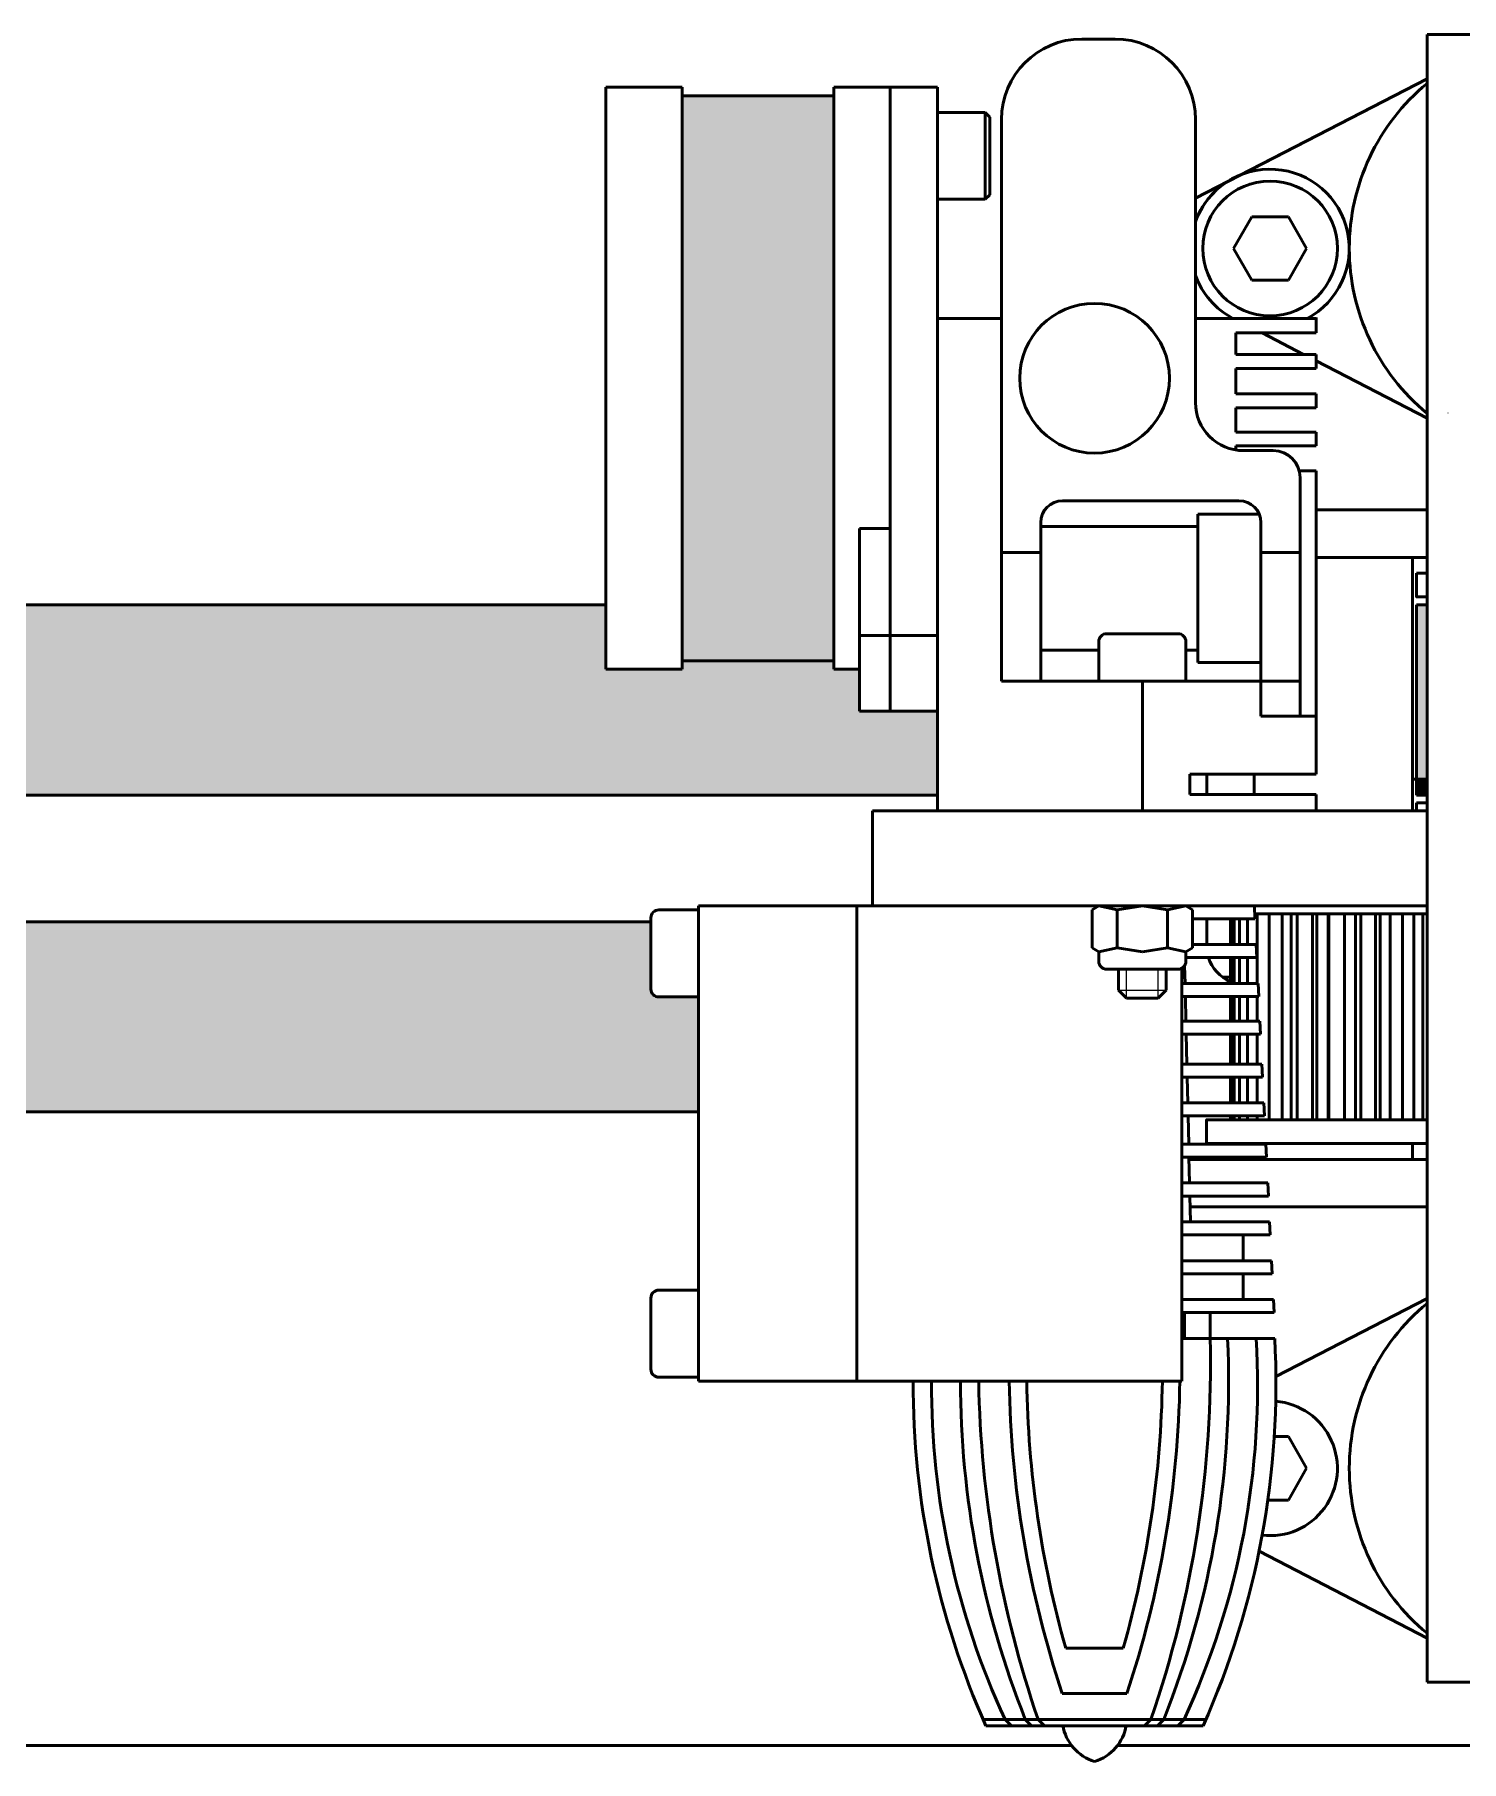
# Model space of a CAD drawing. Extents: x 28090 to 29926, y -10629 to -9321.
# Drawn here: x 28292.3 to 28382.4, y -9544.9 to -9435.9 of the extents above; entities that cross this region are included whole.
import ezdxf

# ---------------------------------------------------------------- set-up
doc = ezdxf.new("R2010")
doc.units = 0
doc.linetypes.add('CENTER', pattern=[50.8, 31.75, -6.35, 6.35, -6.35])
doc.linetypes.add('DASHED', pattern=[19.05, 12.7, -6.35])
for name, color, linetype, lineweight in [('Centro', 1, 'CENTER', 15), ('Cooler', 7, 'Continuous', 50), ('Extrusora', 4, 'Continuous', 50), ('Fixação e Transmissão', 5, 'Continuous', 50), ('Guias', 30, 'Continuous', 50), ('Hotend', 4, 'Continuous', 50), ('Linha tracejada', 254, 'DASHED', 15), ('Perfis e Cantoneiras', 2, 'Continuous', 50), ('Peças Usinadas', 120, 'Continuous', 50)]:
    doc.layers.add(name, color=color, linetype=linetype, lineweight=lineweight)

msp = doc.modelspace()

# ---------------------------------------------------------------- hatches: boundary and pattern name
at = {"layer": 'Extrusora'}
h = msp.add_hatch(color=256, dxfattribs=at)
h.dxf.hatch_style = 1
h.paths.add_polyline_path([(28333.175, -9439.727), (28333.175, -9457.561), (28342.747, -9457.561), (28342.747, -9439.727), (28333.175, -9439.727)])
h = msp.add_hatch(color=256, dxfattribs=at)
h.dxf.hatch_style = 1
h.paths.add_polyline_path([(28333.175, -9457.561), (28333.175, -9475.396), (28342.747, -9475.396), (28342.747, -9457.561), (28333.175, -9457.561)])
at = {"layer": 'Peças Usinadas'}
h = msp.add_hatch(color=2, dxfattribs=at)
h.dxf.hatch_style = 1
h.paths.add_polyline_path([(28328.37, -9471.868), (28235.703, -9471.868), (28235.703, -9472.618, -0.4142136), (28234.703, -9473.618), (28230.703, -9473.618), (28230.703, -9477.868), (28230.703, -9483.868), (28349.285, -9483.868), (28349.285, -9478.574), (28346.299, -9478.574), (28344.371, -9478.574), (28344.371, -9475.932), (28342.747, -9475.932), (28342.747, -9475.396), (28333.175, -9475.396), (28333.175, -9475.932), (28328.37, -9475.932), (28328.37, -9471.868)])
h = msp.add_hatch(color=2, dxfattribs=at)
h.dxf.hatch_style = 1
h.paths.add_polyline_path([(28380.19, -9471.868), (28379.53, -9471.868), (28379.53, -9482.868), (28380.19, -9482.868), (28380.19, -9471.868)])
h = msp.add_hatch(color=2, dxfattribs=at)
h.dxf.hatch_style = 1
h.paths.add_polyline_path([(28380.19, -9482.868), (28379.53, -9482.868), (28379.53, -9483.868), (28380.19, -9483.868), (28380.19, -9482.868)])
h = msp.add_hatch(color=256, dxfattribs=at)
h.dxf.hatch_style = 1
h.paths.add_polyline_path([(28334.203, -9496.618), (28331.703, -9496.618, -0.4142136), (28331.203, -9496.118), (28331.203, -9491.868), (28230.703, -9491.868), (28230.703, -9497.868), (28230.703, -9502.118), (28234.703, -9502.118, -0.4142136), (28235.703, -9503.118), (28235.703, -9503.868), (28334.203, -9503.868), (28334.203, -9496.618)])

# ---------------------------------------------------------------- linework, layer by layer
at = {"layer": 'Centro', "ltscale": 0.1}
msp.add_line((28381.53, -9459.773), (28381.53, -9459.754), dxfattribs=at)
at = {"layer": 'Cooler'}
for p, q in [((28334.203, -9490.868), (28334.203, -9520.868)), ((28334.203, -9490.868), (28344.203, -9490.868)), ((28344.203, -9490.868), (28344.203, -9520.868)), ((28344.203, -9490.868), (28364.703, -9490.868)), ((28364.703, -9490.925), (28364.703, -9490.868)), ((28364.703, -9520.868), (28364.703, -9494.811)), ((28334.203, -9520.868), (28344.203, -9520.868)), ((28344.203, -9520.868), (28364.703, -9520.868))]:
    msp.add_line(p, q, dxfattribs=at)
at = {"layer": 'Extrusora'}
for p, q in [((28358.402, -9436.152), (28360.499, -9436.152)), ((28328.37, -9475.932), (28328.37, -9439.19)), ((28333.175, -9439.19), (28328.37, -9439.19)), ((28333.175, -9475.932), (28333.175, -9439.19)), ((28349.285, -9439.19), (28342.747, -9439.19)), ((28342.747, -9475.932), (28342.747, -9439.19)), ((28346.299, -9478.574), (28346.299, -9439.19)), ((28349.285, -9478.574), (28349.285, -9439.19)), ((28333.175, -9439.727), (28342.747, -9439.727)), ((28333.175, -9439.727), (28342.747, -9439.727)), ((28349.285, -9440.795), (28352.308, -9440.795)), ((28352.308, -9440.795), (28352.308, -9446.267)), ((28352.308, -9440.795), (28352.589, -9441.077)), ((28352.589, -9441.077), (28352.589, -9445.985)), ((28353.33, -9476.686), (28353.33, -9441.224)), ((28365.572, -9459.088), (28365.572, -9441.224)), ((28352.589, -9445.985), (28352.308, -9446.267)), ((28352.308, -9446.267), (28349.319, -9446.267)), ((28349.285, -9453.787), (28353.33, -9453.787)), ((28365.572, -9453.787), (28373.19, -9453.787)), ((28368.118, -9456.057), (28368.118, -9454.705)), ((28368.118, -9454.705), (28373.19, -9454.705)), ((28373.19, -9454.705), (28373.19, -9453.738)), ((28368.118, -9456.057), (28373.19, -9456.057)), ((28368.118, -9458.54), (28368.118, -9456.952)), ((28368.118, -9456.952), (28373.19, -9456.952)), ((28373.19, -9456.952), (28373.19, -9456.057)), ((28368.118, -9458.54), (28373.19, -9458.54)), ((28373.19, -9459.436), (28373.19, -9458.54)), ((28368.118, -9460.964), (28368.118, -9459.436)), ((28368.118, -9459.436), (28373.19, -9459.436)), ((28368.118, -9460.964), (28373.19, -9460.964)), ((28373.19, -9461.821), (28373.19, -9460.964)), ((28368.118, -9462.091), (28368.118, -9461.821)), ((28368.118, -9461.821), (28373.19, -9461.821)), ((28370.485, -9462.132), (28368.615, -9462.132)), ((28372.121, -9463.397), (28373.19, -9463.397)), ((28373.19, -9478.892), (28373.19, -9463.397)), ((28372.176, -9478.892), (28372.176, -9463.823)), ((28368.32, -9465.29), (28357.185, -9465.29)), ((28355.81, -9476.686), (28355.81, -9466.665)), ((28365.728, -9466.133), (28369.589, -9466.133)), ((28365.728, -9475.504), (28365.728, -9466.133)), ((28369.696, -9478.892), (28369.696, -9466.665)), ((28344.371, -9467.051), (28346.299, -9467.051)), ((28344.371, -9478.574), (28344.371, -9467.051)), ((28355.81, -9466.915), (28365.728, -9466.915)), ((28353.33, -9468.565), (28355.81, -9468.565)), ((28369.696, -9468.565), (28372.176, -9468.565)), ((28344.371, -9473.809), (28349.285, -9473.809)), ((28333.175, -9475.396), (28342.747, -9475.396)), ((28355.81, -9474.722), (28359.471, -9474.722)), ((28364.971, -9474.722), (28365.728, -9474.722)), ((28365.728, -9475.504), (28369.696, -9475.504)), ((28333.175, -9475.932), (28328.37, -9475.932)), ((28344.371, -9475.932), (28342.747, -9475.932)), ((28372.176, -9476.686), (28353.33, -9476.686)), ((28362.221, -9484.868), (28362.221, -9476.686)), ((28349.285, -9478.574), (28344.371, -9478.574)), ((28349.285, -9478.574), (28349.285, -9484.868)), ((28369.696, -9478.892), (28373.19, -9478.892)), ((28373.19, -9482.561), (28373.19, -9478.892)), ((28365.209, -9482.561), (28373.19, -9482.561)), ((28365.209, -9482.561), (28365.209, -9483.846)), ((28365.209, -9483.846), (28373.19, -9483.846)), ((28373.19, -9484.868), (28373.19, -9483.846)), ((28349.285, -9484.868), (28373.19, -9484.868))]:
    msp.add_line(p, q, dxfattribs=at)
msp.add_circle((28359.203, -9457.561), 4.725, dxfattribs=at)
for centre, radius, start, end in [((28358.402, -9441.224), 5.072, 90, 180), ((28360.499, -9441.224), 5.072, 0, 90), ((28368.615, -9459.088), 3.043, 180, 270), ((28370.485, -9463.823), 1.691, 360, 90), ((28357.185, -9466.665), 1.375, 90, 180), ((28368.32, -9466.665), 1.375, 0, 90)]:
    msp.add_arc(centre, radius, start, end, dxfattribs=at)
at = {"layer": 'Fixação e Transmissão'}
for p, q in [((28368.474, -9444.706), (28380.19, -9438.656)), ((28369.125, -9447.368), (28367.971, -9449.368)), ((28371.435, -9447.368), (28372.59, -9449.368)), ((28369.125, -9451.368), (28367.971, -9449.368)), ((28371.435, -9451.368), (28372.59, -9449.368)), ((28371.435, -9451.368), (28371.435, -9451.368)), ((28369.78, -9454.705), (28372.397, -9456.057)), ((28373.19, -9456.466), (28380.19, -9460.081)), ((28379.53, -9471.368), (28379.53, -9469.868)), ((28364.471, -9473.686), (28359.971, -9473.686)), ((28364.971, -9476.686), (28359.471, -9476.686)), ((28379.53, -9484.868), (28379.53, -9484.368)), ((28331.203, -9496.118), (28331.203, -9491.618)), ((28334.203, -9496.618), (28334.203, -9491.118)), ((28359.471, -9490.868), (28359.045, -9491.114)), ((28359.045, -9491.114), (28359.045, -9493.523)), ((28359.471, -9490.868), (28360.633, -9491.114)), ((28360.633, -9491.114), (28362.221, -9490.868)), ((28360.633, -9491.114), (28360.633, -9493.523)), ((28363.808, -9491.114), (28362.221, -9490.868)), ((28364.971, -9490.868), (28363.808, -9491.114)), ((28363.808, -9491.114), (28363.808, -9493.523)), ((28364.971, -9490.868), (28365.396, -9491.114)), ((28365.396, -9491.114), (28365.396, -9493.523)), ((28367.778, -9493.297), (28367.778, -9491.691)), ((28367.816, -9493.297), (28367.816, -9491.691)), ((28368.011, -9493.297), (28368.011, -9491.691)), ((28368.35, -9493.297), (28368.35, -9491.691)), ((28368.851, -9493.297), (28368.851, -9491.691)), ((28369.464, -9495.772), (28369.464, -9491.368)), ((28370.222, -9504.368), (28370.222, -9491.368)), ((28371.049, -9504.368), (28371.049, -9491.368)), ((28371.613, -9504.368), (28371.613, -9491.368)), ((28371.99, -9504.368), (28371.99, -9491.368)), ((28372.95, -9504.368), (28372.95, -9491.368)), ((28373.23, -9504.368), (28373.23, -9491.368)), ((28373.95, -9504.368), (28373.95, -9491.368)), ((28373.982, -9504.368), (28373.982, -9491.368)), ((28374.981, -9504.368), (28374.981, -9491.368)), ((28375.663, -9504.368), (28375.663, -9491.368)), ((28376.003, -9504.368), (28376.003, -9491.368)), ((28376.944, -9504.368), (28376.944, -9491.368)), ((28377.24, -9504.368), (28377.24, -9491.368)), ((28377.855, -9504.368), (28377.855, -9491.368)), ((28378.645, -9504.368), (28378.645, -9491.368)), ((28379.357, -9504.368), (28379.357, -9491.368)), ((28379.919, -9504.368), (28379.919, -9491.368)), ((28359.471, -9493.768), (28359.045, -9493.523)), ((28359.471, -9493.768), (28360.633, -9493.523)), ((28359.471, -9493.768), (28359.471, -9494.368)), ((28360.633, -9493.523), (28362.221, -9493.768)), ((28363.808, -9493.523), (28362.221, -9493.768)), ((28364.971, -9493.768), (28363.808, -9493.523)), ((28364.971, -9493.768), (28365.396, -9493.523)), ((28364.971, -9493.768), (28364.971, -9494.368)), ((28359.971, -9494.868), (28364.471, -9494.868)), ((28360.721, -9496.186), (28360.721, -9494.868)), ((28363.721, -9496.186), (28363.721, -9494.868)), ((28367.778, -9495.772), (28367.778, -9494.119)), ((28367.816, -9495.772), (28367.816, -9494.119)), ((28368.011, -9495.772), (28368.011, -9494.119)), ((28368.35, -9495.772), (28368.35, -9494.119)), ((28368.851, -9495.772), (28368.851, -9494.119)), ((28361.221, -9496.686), (28360.721, -9496.186)), ((28363.221, -9496.686), (28363.721, -9496.186)), ((28363.221, -9496.686), (28361.221, -9496.686)), ((28367.778, -9498.145), (28367.778, -9496.595)), ((28367.816, -9498.145), (28367.816, -9496.595)), ((28368.011, -9498.145), (28368.011, -9496.595)), ((28368.35, -9498.145), (28368.35, -9496.595)), ((28368.851, -9498.145), (28368.851, -9496.595)), ((28369.464, -9498.145), (28369.464, -9496.595)), ((28367.778, -9500.85), (28367.778, -9498.967)), ((28367.816, -9500.85), (28367.816, -9498.967)), ((28368.011, -9500.85), (28368.011, -9498.967)), ((28368.35, -9500.85), (28368.35, -9498.967)), ((28368.851, -9500.85), (28368.851, -9498.967)), ((28369.464, -9500.85), (28369.464, -9498.967)), ((28367.778, -9503.3), (28367.778, -9501.673)), ((28367.816, -9503.3), (28367.816, -9501.673)), ((28368.011, -9503.3), (28368.011, -9501.673)), ((28368.35, -9503.3), (28368.35, -9501.673)), ((28368.851, -9503.3), (28368.851, -9501.673)), ((28369.464, -9503.3), (28369.464, -9501.673)), ((28366.278, -9504.368), (28366.278, -9505.868)), ((28367.778, -9504.368), (28367.778, -9504.122)), ((28367.816, -9504.368), (28367.816, -9504.122)), ((28368.011, -9504.368), (28368.011, -9504.122)), ((28368.35, -9504.368), (28368.35, -9504.122)), ((28368.851, -9504.368), (28368.851, -9504.122)), ((28369.464, -9504.368), (28369.464, -9504.122)), ((28331.203, -9515.618), (28331.203, -9520.118)), ((28334.203, -9515.118), (28334.203, -9520.618)), ((28370.65, -9520.582), (28380.19, -9515.656)), ((28371.435, -9524.368), (28372.59, -9526.368)), ((28371.435, -9528.368), (28372.59, -9526.368)), ((28371.435, -9528.368), (28371.435, -9528.368)), ((28369.585, -9531.604), (28380.19, -9537.081)), ((28379.944, -9536.956), (28379.945, -9536.954))]:
    msp.add_line(p, q, dxfattribs=at)
at = {"layer": 'Fixação e Transmissão', "ltscale": 0.1}
for p, q in [((28369.125, -9447.368), (28371.435, -9447.368)), ((28369.125, -9451.368), (28371.435, -9451.368)), ((28359.471, -9476.686), (28359.471, -9474.186)), ((28364.971, -9476.686), (28364.971, -9474.186)), ((28334.203, -9491.118), (28331.703, -9491.118)), ((28334.203, -9496.618), (28331.703, -9496.618)), ((28334.203, -9515.118), (28331.703, -9515.118)), ((28334.203, -9520.618), (28331.703, -9520.618)), ((28370.545, -9524.368), (28371.435, -9524.368)), ((28370.14, -9528.368), (28371.435, -9528.368))]:
    msp.add_line(p, q, dxfattribs=at)
at = {"layer": 'Fixação e Transmissão', "color": 7, "ltscale": 0.1}
for p, q in [((28379.278, -9468.868), (28379.278, -9484.868)), ((28369.278, -9482.561), (28369.278, -9483.846)), ((28369.278, -9505.868), (28369.278, -9505.915)), ((28379.278, -9505.868), (28379.278, -9506.868)), ((28369.278, -9506.738), (28369.278, -9506.868))]:
    msp.add_line(p, q, dxfattribs=at)
at = {"layer": 'Fixação e Transmissão', "color": 7}
for p, q in [((28369.278, -9505.868), (28379.278, -9505.868)), ((28369.278, -9506.868), (28379.278, -9506.868))]:
    msp.add_line(p, q, dxfattribs=at)
at = {"layer": 'Fixação e Transmissão', "flags": 128}
for points in [[(28379.53, -9469.868), (28380.19, -9469.868)], [(28379.53, -9484.368), (28380.19, -9484.368)], [(28380.19, -9491.368), (28369.313, -9491.368)], [(28380.19, -9505.868), (28366.278, -9505.868)]]:
    msp.add_lwpolyline(points, dxfattribs=at)
at = {"layer": 'Fixação e Transmissão'}
msp.add_circle((28370.28, -9449.368), 4.25, dxfattribs=at)
for centre, radius, start, end in [((28388.78, -9449.368), 13.5, 129.51713, 180), ((28370.28, -9449.368), 5, 297.89857, 160.34068), ((28370.28, -9449.368), 5, 111.17688, 160.34068), ((28388.78, -9449.368), 13.5, 180, 230.48287), ((28370.28, -9449.368), 5, 199.65932, 242.10143), ((28370.28, -9449.368), 5, 199.65932, 242.10143), ((28359.971, -9474.186), 0.5, 90, 180), ((28364.471, -9474.186), 0.5, 0, 90), ((28331.703, -9491.618), 0.5, 90, 180), ((28359.971, -9494.368), 0.5, 180, 270), ((28364.471, -9494.368), 0.5, 270, 360), ((28331.703, -9496.118), 0.5, 180, 270), ((28331.703, -9515.618), 0.5, 90, 180), ((28388.78, -9526.368), 13.5, 129.51713, 180), ((28331.703, -9520.118), 0.5, 180, 270), ((28370.28, -9526.368), 4.25, 263.25473, 85.14592), ((28388.78, -9526.368), 13.5, 180, 230.48287)]:
    msp.add_arc(centre, radius, start, end, dxfattribs=at)
for points, degree in [([(28379.53, -9471.368), (28379.53, -9471.368), (28380.19, -9471.368)], 2), ([(28367.816, -9504.368), (28366.278, -9504.368), (28366.278, -9504.368)], 2), ([(28367.816, -9504.368), (28367.873, -9504.368), (28368.011, -9504.368)], 2), ([(28368.35, -9504.368), (28368.144, -9504.368), (28368.011, -9504.368)], 2), ([(28368.35, -9504.368), (28368.564, -9504.368), (28368.851, -9504.368)], 2), ([(28369.464, -9504.368), (28369.127, -9504.368), (28368.851, -9504.368)], 2), ([(28369.464, -9504.368), (28369.814, -9504.368), (28370.222, -9504.368)], 2), ([(28371.049, -9504.368), (28370.614, -9504.368), (28370.222, -9504.368)], 2), ([(28371.049, -9504.368), (28371.502, -9504.368), (28371.99, -9504.368)], 2), ([(28372.95, -9504.368), (28372.459, -9504.368), (28371.99, -9504.368)], 2), ([(28372.95, -9504.368), (28373.461, -9504.368), (28373.982, -9504.368)], 2), ([(28374.981, -9504.368), (28373.982, -9504.368)], 1), ([(28374.981, -9504.368), (28375.5, -9504.368), (28376.003, -9504.368)], 2), ([(28376.944, -9504.368), (28376.486, -9504.368), (28376.003, -9504.368)], 2), ([(28376.944, -9504.368), (28377.419, -9504.368), (28377.855, -9504.368)], 2), ([(28378.645, -9504.368), (28378.274, -9504.368), (28377.855, -9504.368)], 2), ([(28378.645, -9504.368), (28379.031, -9504.368), (28379.357, -9504.368)], 2), ([(28379.919, -9504.368), (28379.669, -9504.368), (28379.357, -9504.368)], 2), ([(28379.919, -9504.368), (28380.178, -9504.368), (28380.19, -9504.368)], 2)]:
    msp.add_open_spline(points, degree=degree, dxfattribs=at)
at = {"layer": 'Guias'}
msp.add_line((28367.778, -9495.368), (28367.28, -9495.368), dxfattribs=at)
at = {"layer": 'Hotend'}
for p, q in [((28365.396, -9491.691), (28369.329, -9491.691)), ((28369.329, -9491.691), (28369.289, -9490.868)), ((28365.396, -9493.297), (28369.406, -9493.297)), ((28369.446, -9494.119), (28369.406, -9493.297)), ((28364.89, -9494.641), (28364.916, -9495.772)), ((28364.971, -9494.119), (28369.446, -9494.119)), ((28364.703, -9495.772), (28369.526, -9495.772)), ((28369.566, -9496.595), (28369.526, -9495.772)), ((28364.703, -9496.595), (28369.566, -9496.595)), ((28364.934, -9496.595), (28364.969, -9498.145)), ((28364.703, -9498.145), (28369.641, -9498.145)), ((28369.68, -9498.967), (28369.641, -9498.145)), ((28364.703, -9498.967), (28369.68, -9498.967)), ((28364.988, -9498.967), (28365.03, -9500.85)), ((28364.703, -9500.85), (28369.771, -9500.85)), ((28369.811, -9501.673), (28369.771, -9500.85)), ((28364.703, -9501.673), (28369.811, -9501.673)), ((28365.049, -9501.673), (28365.085, -9503.3)), ((28364.703, -9503.3), (28369.89, -9503.3)), ((28369.93, -9504.122), (28369.89, -9503.3)), ((28364.703, -9504.122), (28369.93, -9504.122)), ((28365.104, -9504.122), (28365.145, -9505.915)), ((28364.703, -9505.915), (28370.016, -9505.915)), ((28370.056, -9506.738), (28370.016, -9505.915)), ((28364.703, -9506.738), (28370.056, -9506.738)), ((28365.163, -9506.738), (28365.2, -9508.356)), ((28364.703, -9508.356), (28370.134, -9508.356)), ((28364.703, -9509.179), (28370.174, -9509.179)), ((28365.218, -9509.179), (28365.255, -9510.818)), ((28370.174, -9509.179), (28370.134, -9508.356)), ((28364.703, -9510.818), (28370.253, -9510.818)), ((28370.293, -9511.64), (28370.253, -9510.818)), ((28364.703, -9511.64), (28370.293, -9511.64)), ((28368.583, -9513.276), (28368.583, -9511.64)), ((28364.703, -9513.276), (28370.372, -9513.276)), ((28370.412, -9514.099), (28370.372, -9513.276)), ((28364.703, -9514.099), (28370.412, -9514.099)), ((28368.583, -9515.719), (28368.583, -9514.099)), ((28364.703, -9515.719), (28370.49, -9515.719)), ((28370.53, -9516.541), (28370.49, -9515.719)), ((28364.703, -9516.541), (28370.53, -9516.541)), ((28364.887, -9516.541), (28364.887, -9518.172)), ((28366.509, -9516.541), (28366.509, -9518.172)), ((28370.576, -9518.172), (28364.703, -9518.172)), ((28357.389, -9537.728), (28359.203, -9537.728)), ((28361.018, -9537.728), (28359.203, -9537.728)), ((28357.165, -9540.58), (28359.203, -9540.58)), ((28361.242, -9540.58), (28359.203, -9540.58)), ((28359.203, -9542.216), (28352.171, -9542.216)), ((28352.348, -9542.619), (28359.203, -9542.619)), ((28353.553, -9542.216), (28353.955, -9542.619)), ((28354.833, -9542.216), (28355.235, -9542.619)), ((28355.64, -9542.216), (28356.043, -9542.619)), ((28359.203, -9542.216), (28366.236, -9542.216)), ((28366.059, -9542.619), (28359.203, -9542.619)), ((28362.766, -9542.216), (28362.364, -9542.619)), ((28363.574, -9542.216), (28363.171, -9542.619)), ((28364.854, -9542.216), (28364.451, -9542.619))]:
    msp.add_line(p, q, dxfattribs=at)
for centre, radius, start, end in [((28296.938, -9519.657), 69.586, 341.08329, 1.22271), ((28309.994, -9520.894), 57.666, 338.30019, 2.70597), ((28319.208, -9521.12), 50.285, 335.19572, 3.36177), ((28317.527, -9521.01), 53.124, 335.99922, 3.06297), ((28400.879, -9521.01), 53.124, 179.84699, 204.00078), ((28399.199, -9521.12), 50.285, 179.71289, 204.80428), ((28408.413, -9520.894), 57.666, 179.97445, 201.69981), ((28421.468, -9519.657), 69.586, 180.99787, 198.91671), ((28419.395, -9519.883), 65.582, 180.86137, 198.39702), ((28420.496, -9519.883), 65.582, 180.86137, 195.78968), ((28297.911, -9519.883), 65.582, 344.21032, 359.13863), ((28299.012, -9519.883), 65.582, 341.60298, 359.13863), ((28360.043, -9542.113), 2.882, 189.53156, 253.0677), ((28358.364, -9542.113), 2.882, 286.9323, 350.46844)]:
    msp.add_arc(centre, radius, start, end, dxfattribs=at)
at = {"layer": 'Linha tracejada'}
for p, q in [((28361.221, -9496.686), (28361.221, -9494.868)), ((28363.221, -9496.686), (28363.221, -9494.868)), ((28360.721, -9496.186), (28363.721, -9496.186))]:
    msp.add_line(p, q, dxfattribs=at)
at = {"layer": 'Perfis e Cantoneiras'}
for p, q in [((28220.703, -9543.868), (28357.757, -9543.868)), ((28360.65, -9543.868), (28556.703, -9543.868))]:
    msp.add_line(p, q, dxfattribs=at)
at = {"layer": 'Peças Usinadas'}
for p, q in [((28380.19, -9435.868), (28380.19, -9539.868)), ((28383.19, -9435.868), (28380.19, -9435.868)), ((28365.572, -9446.205), (28380.19, -9438.656)), ((28373.19, -9465.868), (28380.19, -9465.868)), ((28373.19, -9468.868), (28380.19, -9468.868)), ((28328.37, -9471.868), (28235.703, -9471.868)), ((28380.19, -9471.868), (28379.53, -9471.868)), ((28379.53, -9471.868), (28379.53, -9483.868)), ((28366.28, -9483.846), (28366.28, -9482.561)), ((28380.19, -9482.868), (28379.278, -9482.868)), ((28380.19, -9483.868), (28379.53, -9483.868)), ((28380.19, -9484.868), (28345.19, -9484.868)), ((28345.19, -9484.868), (28345.19, -9490.868)), ((28380.19, -9490.868), (28364.703, -9490.868)), ((28366.28, -9493.297), (28366.28, -9491.691)), ((28334.203, -9503.868), (28235.703, -9503.868)), ((28365.166, -9506.868), (28380.19, -9506.868)), ((28365.234, -9509.868), (28380.19, -9509.868)), ((28369.585, -9531.604), (28380.19, -9537.081)), ((28383.19, -9539.868), (28380.19, -9539.868))]:
    msp.add_line(p, q, dxfattribs=at)
at = {"layer": 'Peças Usinadas', "color": 7, "ltscale": 0.25}
for p, q in [((28349.285, -9483.868), (28230.703, -9483.868)), ((28331.203, -9491.868), (28230.703, -9491.868))]:
    msp.add_line(p, q, dxfattribs=at)
at = {"layer": 'Peças Usinadas'}
msp.add_arc((28368.78, -9493.368), 2.5, 197.47941, 246.35767, dxfattribs=at)

doc.saveas('drawing.dxf')
